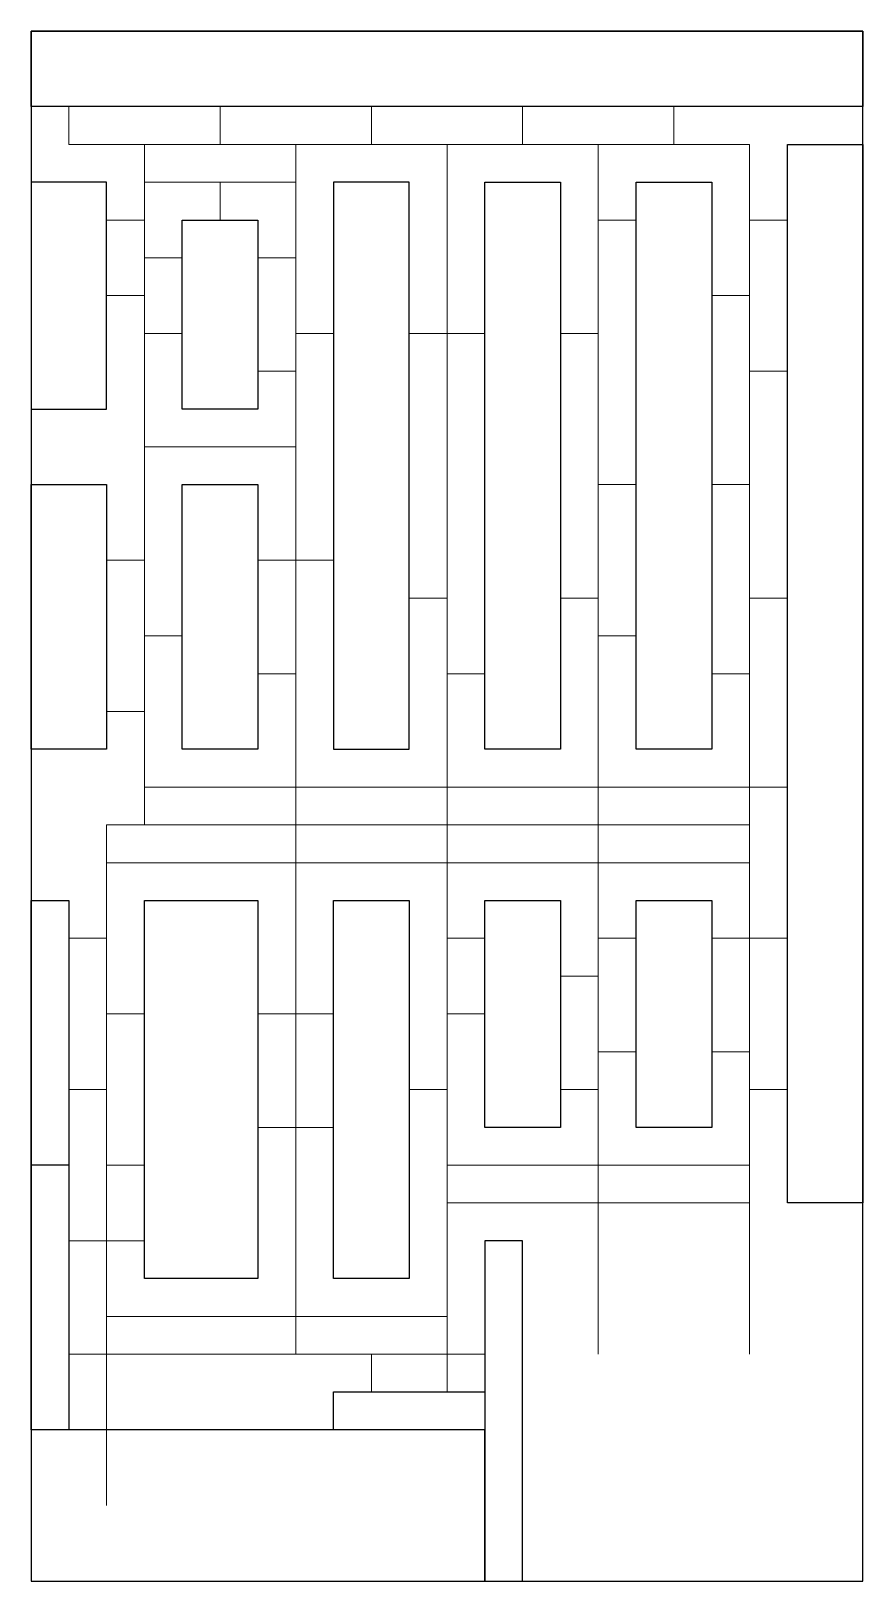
# Model space of a CAD drawing. Header units: millimetres. Extents: x 0 to 22, y 0 to 41.
import ezdxf

# ---------------------------------------------------------------- set-up
doc = ezdxf.new("R2010")
doc.units = ezdxf.units.MM
doc.layers.get('0').update_dxf_attribs({"linetype": 'CONTINUOUS', "lineweight": 25})
doc.layers.add('Graph', color=6, linetype='CONTINUOUS', lineweight=0)

msp = doc.modelspace()

# ---------------------------------------------------------------- linework, layer by layer
for points in [[(0, 41), (22, 41), (22, 39), (0, 39)], [(0, 0), (22, 0), (22, 41), (0, 41)], [(20, 38), (22, 38), (22, 10), (20, 10)], [(0, 31), (2, 31), (2, 37), (0, 37)], [(8, 22), (10, 22), (10, 37), (8, 37)], [(12, 37), (14, 37), (14, 22), (12, 22)], [(16, 37), (18, 37), (18, 22), (16, 22)], [(4, 36), (6, 36), (6, 31), (4, 31)], [(0, 29), (2, 29), (2, 22), (0, 22)], [(4, 29), (6, 29), (6, 22), (4, 22)], [(1, 4), (0, 4), (0, 18), (1, 18)], [(1, 11), (0, 11), (0, 18), (1, 18)], [(3, 18), (6, 18), (6, 8), (3, 8)], [(8, 18), (10, 18), (10, 8), (8, 8)], [(12, 18), (14, 18), (14, 12), (12, 12)], [(16, 18), (18, 18), (18, 12), (16, 12)], [(12, 0), (13, 0), (13, 9), (12, 9)], [(8, 5), (12, 5), (12, 4), (8, 4)], [(0, 0), (12, 0), (12, 4), (0, 4)]]:
    msp.add_lwpolyline(points, close=True)
at = {"layer": 'Graph'}
for p, q in [((1, 38), (1, 39)), ((5, 38), (5, 39)), ((9, 38), (9, 39)), ((13, 38), (13, 39)), ((17, 38), (17, 39)), ((3, 38), (1, 38)), ((3, 21), (3, 38)), ((3, 38), (19, 38)), ((7, 21), (7, 38)), ((11, 38), (11, 21)), ((15, 21), (15, 38)), ((19, 38), (19, 21)), ((3, 37), (7, 37)), ((5, 37), (5, 36)), ((3, 36), (2, 36)), ((15, 36), (16, 36)), ((19, 36), (20, 36)), ((3, 35), (4, 35)), ((7, 35), (6, 35)), ((3, 34), (2, 34)), ((19, 34), (18, 34)), ((3, 33), (4, 33)), ((7, 33), (8, 33)), ((11, 33), (10, 33)), ((11, 33), (12, 33)), ((15, 33), (14, 33)), ((7, 32), (6, 32)), ((19, 32), (20, 32)), ((3, 30), (7, 30)), ((15, 29), (16, 29)), ((19, 29), (18, 29)), ((3, 27), (2, 27)), ((7, 27), (6, 27)), ((7, 27), (8, 27)), ((11, 26), (10, 26)), ((15, 26), (14, 26)), ((19, 26), (20, 26)), ((3, 25), (4, 25)), ((15, 25), (16, 25)), ((7, 24), (6, 24)), ((11, 24), (12, 24)), ((19, 24), (18, 24)), ((3, 23), (2, 23)), ((3, 20), (3, 21)), ((3, 21), (19, 21)), ((7, 21), (7, 20)), ((11, 21), (11, 20)), ((15, 21), (15, 20)), ((19, 21), (19, 20)), ((19, 21), (20, 21)), ((2, 4), (2, 20)), ((11, 20), (2, 20)), ((7, 7), (7, 20)), ((11, 11), (11, 20)), ((11, 20), (19, 20)), ((15, 20), (15, 11)), ((19, 20), (19, 11)), ((2, 19), (7, 19)), ((7, 19), (11, 19)), ((11, 19), (15, 19)), ((15, 19), (19, 19)), ((2, 17), (1, 17)), ((11, 17), (12, 17)), ((15, 17), (16, 17)), ((19, 17), (18, 17)), ((19, 17), (20, 17)), ((15, 16), (14, 16)), ((2, 15), (3, 15)), ((7, 15), (6, 15)), ((7, 15), (8, 15)), ((11, 15), (12, 15)), ((15, 14), (16, 14)), ((19, 14), (18, 14)), ((2, 13), (1, 13)), ((11, 13), (10, 13)), ((15, 13), (14, 13)), ((19, 13), (20, 13)), ((7, 12), (6, 12)), ((7, 12), (8, 12)), ((2, 11), (3, 11)), ((11, 7), (11, 11)), ((11, 11), (19, 11)), ((15, 11), (15, 10)), ((19, 11), (19, 10)), ((19, 10), (11, 10)), ((15, 10), (15, 6)), ((19, 10), (19, 6)), ((2, 9), (1, 9)), ((2, 9), (3, 9)), ((2, 7), (11, 7)), ((7, 7), (7, 6)), ((11, 7), (11, 6)), ((2, 6), (1, 6)), ((11, 6), (2, 6)), ((9, 6), (9, 5)), ((11, 6), (11, 5)), ((11, 6), (12, 6)), ((2, 4), (2, 2))]:
    msp.add_line(p, q, dxfattribs=at)

doc.saveas('drawing.dxf')
